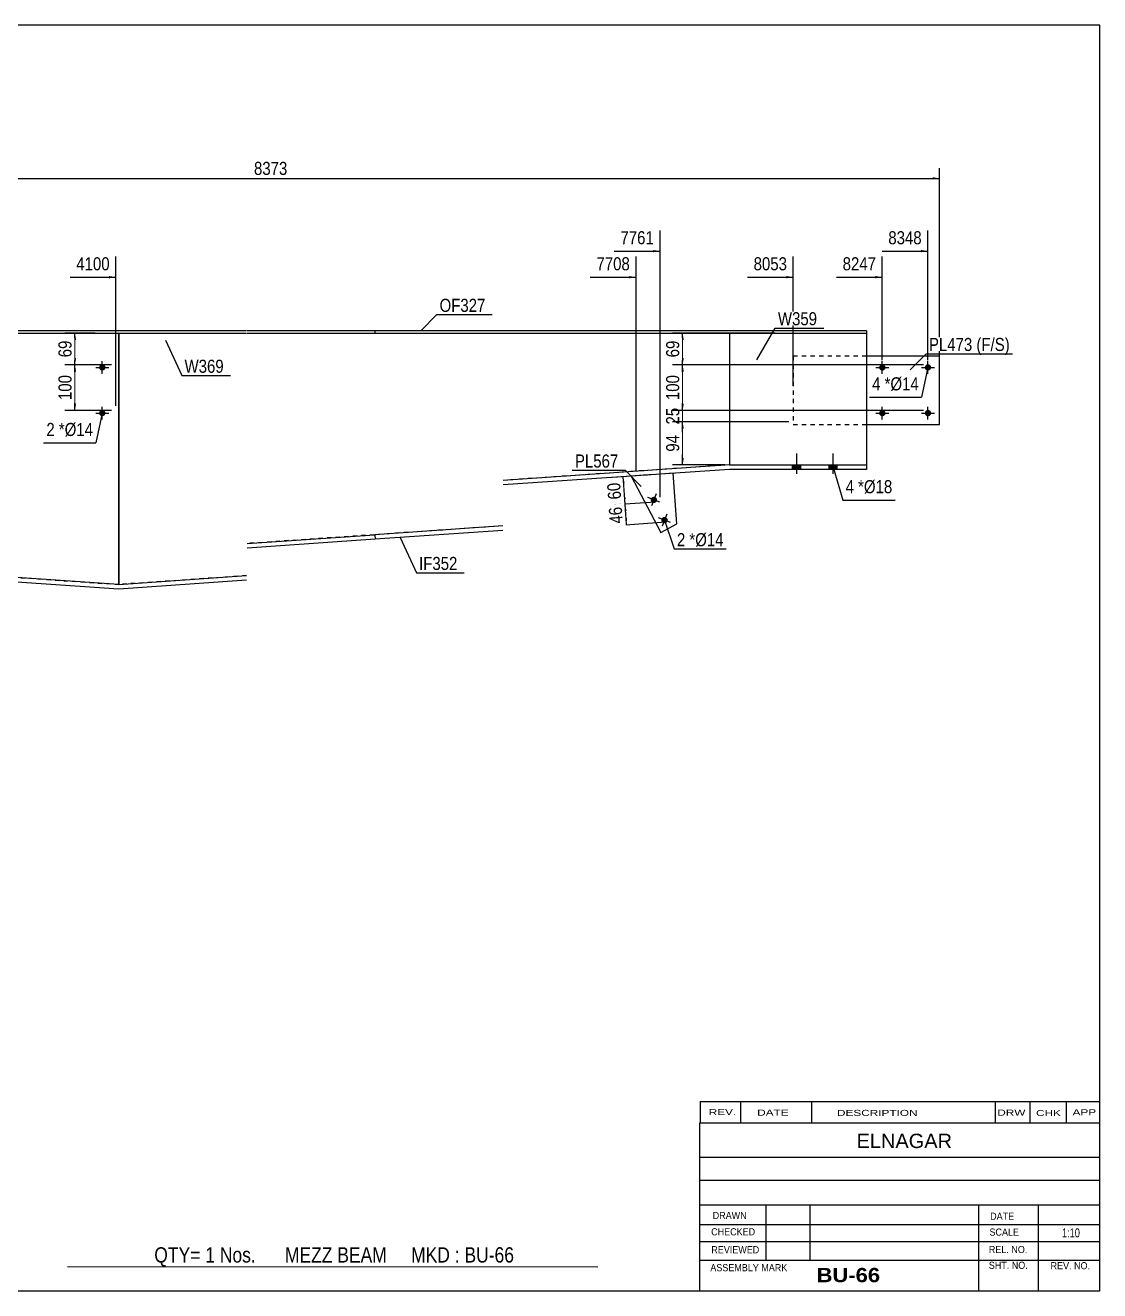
# Model space of a CAD drawing. Header units: millimetres. Extents: x -74 to 328, y -194 to 83.
# Drawn here: x 92.7 to 328.1, y -193.7 to 83.3 of the extents above; entities that cross this region are included whole.
import ezdxf

# ---------------------------------------------------------------- set-up
doc = ezdxf.new("R2010")
doc.units = ezdxf.units.MM
doc.linetypes.add('DXK_LINE_DOT1', pattern=[1.8814, 0.9407, -0.9407])
doc.styles.add('Arial', font='ARIAL.TTF', dxfattribs={"height": 0.2})
doc.styles.add('Arial Bold', font='ARIALBD.TTF', dxfattribs={"height": 0.2})
doc.styles.add('Arial Narrow', font='ARIALN.TTF', dxfattribs={"height": 0.2})

# ---------------------------------------------------------------- blocks, each defined once
blk = doc.blocks.new('Unknown-629102691-1211')
at = {"color": 5, "linetype": 'Continuous'}
for p, q in [((328.05, 83.31), (-71.95, 83.31)), ((-71.95, 83.31), (-71.95, -193.69)), ((328.05, -193.69), (328.05, 83.31)), ((-71.95, -193.69), (328.05, -193.69))]:
    blk.add_line(p, q, dxfattribs=at)
at = {"color": 174, "linetype": 'Continuous', "style": 'Arial'}
blk.add_text('Tekla structures', height=1.9102, rotation=90, dxfattribs=at).set_placement((-72.45, -193.19))
blk = doc.blocks.new('Part-629102691-1440 - 1232')
at = {"color": 2, "linetype": 'Continuous'}
for p, q in [((246.94, -12.9), (197.4, -16.31)), ((246.94, -12.9), (276.94, -12.9)), ((276.94, -12.9), (276.94, -13.9)), ((246.97, -13.9), (197.4, -17.31)), ((276.94, -13.9), (246.97, -13.9)), ((197.3, -26.27), (169.3, -28.2)), ((197.3, -27.27), (169.37, -29.2)), ((169.3, -28.2), (169.37, -29.2))]:
    blk.add_line(p, q, dxfattribs=at)
blk = doc.blocks.new('Bolt-629102691-1344 - 1232')
at = {"linetype": 'Continuous'}
for points in [[(108.88, 8.42, -1), (110.28, 8.42, -1)], [(108.88, -1.58, -1), (110.28, -1.58, -1)]]:
    blk.add_hatch(color=3, dxfattribs=at).paths.add_polyline_path(points)
at = {"color": 3, "linetype": 'Continuous'}
for p, q in [((108.18, 8.42), (110.98, 8.42)), ((109.58, 7.02), (109.58, 9.82)), ((108.18, -1.58), (110.98, -1.58)), ((109.58, -2.98), (109.58, -0.18))]:
    blk.add_line(p, q, dxfattribs=at)
blk = doc.blocks.new('Bolt-629102691-1271 - 1232')
at = {"linetype": 'Continuous'}
for points in [[(260.78, -13.9), (262.58, -13.9), (262.58, -12.9), (260.78, -12.9)], [(260.78, -13.9), (262.58, -13.9), (262.58, -12.9), (260.78, -12.9)], [(268.78, -13.9), (270.58, -13.9), (270.58, -12.9), (268.78, -12.9)], [(268.78, -13.9), (270.58, -13.9), (270.58, -12.9), (268.78, -12.9)]]:
    blk.add_hatch(color=3, dxfattribs=at).paths.add_polyline_path(points)
at = {"color": 3, "linetype": 'Continuous'}
for p, q in [((261.68, -14.9), (261.68, -10.4)), ((261.68, -14.9), (261.68, -10.4)), ((269.68, -14.9), (269.68, -10.4)), ((269.68, -14.9), (269.68, -10.4)), ((260.78, -13.9), (260.78, -12.9)), ((260.78, -13.9), (260.78, -12.9)), ((262.58, -13.9), (262.58, -12.9)), ((262.58, -13.9), (262.58, -12.9)), ((268.78, -13.9), (268.78, -12.9)), ((268.78, -13.9), (268.78, -12.9)), ((270.58, -13.9), (270.58, -12.9)), ((270.58, -13.9), (270.58, -12.9))]:
    blk.add_line(p, q, dxfattribs=at)
blk = doc.blocks.new('Bolt-629102691-1773 - 1232')
at = {"linetype": 'Continuous'}
blk.add_hatch(color=3, dxfattribs=at).paths.add_polyline_path([(231.05, -20.84, -1), (229.75, -20.33, -1)])
at = {"color": 3, "linetype": 'Continuous'}
for p, q in [((230.91, -19.28), (229.89, -21.89)), ((231.7, -21.1), (229.09, -20.08))]:
    blk.add_line(p, q, dxfattribs=at)
blk = doc.blocks.new('Bolt-629102691-1380 - 1232')
at = {"linetype": 'Continuous'}
for points in [[(279.74, 8.41, -1), (281.14, 8.41, -1)], [(289.74, 8.41, -1), (291.14, 8.41, -1)], [(279.74, -1.59, -1), (281.14, -1.59, -1)], [(289.74, -1.59, -1), (291.14, -1.59, -1)]]:
    blk.add_hatch(color=3, dxfattribs=at).paths.add_polyline_path(points)
at = {"color": 3, "linetype": 'Continuous'}
for p, q in [((279.04, 8.41), (281.84, 8.41)), ((280.44, 7.01), (280.44, 9.81)), ((289.04, 8.41), (291.84, 8.41)), ((290.44, 7.01), (290.44, 9.81)), ((279.04, -1.59), (281.84, -1.59)), ((280.44, -2.99), (280.44, -0.19)), ((289.04, -1.59), (291.84, -1.59)), ((290.44, -2.99), (290.44, -0.19))]:
    blk.add_line(p, q, dxfattribs=at)
blk = doc.blocks.new('Part-629102691-1418 - 1232')
at = {"color": 2, "linetype": 'Continuous'}
for p, q in [((246.94, 15.9), (246.94, -12.9)), ((276.94, 15.9), (276.94, -12.9))]:
    blk.add_line(p, q, dxfattribs=at)
at = {"color": 7, "linetype": 'DXK_LINE_DOT1'}
for p, q in [((246.94, 15.9), (276.94, 15.9)), ((246.94, -12.9), (276.94, -12.9))]:
    blk.add_line(p, q, dxfattribs=at)
blk = doc.blocks.new('Part-629102691-1462 - 1232')
at = {"color": 2, "linetype": 'Continuous'}
for p, q in [((30, -12.9), (0, -12.9)), ((0, -12.9), (0, -13.9)), ((80.38, -16.37), (30, -12.9)), ((29.97, -13.9), (0, -13.9)), ((80.38, -17.37), (29.97, -13.9)), ((141.3, -30.13), (169.3, -28.2)), ((169.37, -29.2), (141.3, -31.13)), ((169.3, -28.2), (169.37, -29.2)), ((113.2, -39.1), (80.48, -36.85)), ((113.2, -40.1), (80.48, -37.85)), ((113.2, -39.1), (141.2, -37.17)), ((141.2, -38.18), (113.2, -40.1))]:
    blk.add_line(p, q, dxfattribs=at)
blk = doc.blocks.new('Part-629102691-1484 - 1232')
at = {"color": 2, "linetype": 'Continuous'}
for p, q in [((113.2, -39.1), (113.2, 15.9)), ((246.94, 15.9), (246.94, -12.9))]:
    blk.add_line(p, q, dxfattribs=at)
at = {"color": 7, "linetype": 'DXK_LINE_DOT1'}
for p, q in [((113.2, 15.9), (141.2, 15.9)), ((141.3, 15.9), (197.3, 15.9)), ((197.4, 15.9), (246.94, 15.9)), ((246.94, -12.9), (197.4, -16.31)), ((197.3, -26.27), (141.3, -30.13)), ((141.2, -37.17), (113.2, -39.1))]:
    blk.add_line(p, q, dxfattribs=at)
blk = doc.blocks.new('Part-629102691-1506 - 1232')
at = {"color": 2, "linetype": 'Continuous'}
for p, q in [((30, 15.9), (30, -12.9)), ((113.2, 15.9), (113.2, -39.1))]:
    blk.add_line(p, q, dxfattribs=at)
at = {"color": 7, "linetype": 'DXK_LINE_DOT1'}
for p, q in [((30, 15.9), (80.38, 15.9)), ((80.48, 15.9), (113.2, 15.9)), ((30, -12.9), (80.38, -16.37)), ((80.48, -36.85), (113.2, -39.1))]:
    blk.add_line(p, q, dxfattribs=at)
blk = doc.blocks.new('Part-629102691-1528 - 1232')
at = {"color": 2, "linetype": 'Continuous'}
for p, q in [((169.3, 16.5), (169.3, 15.9)), ((169.3, 16.5), (197.3, 16.5)), ((169.3, 15.9), (197.3, 15.9)), ((197.4, 16.5), (276.94, 16.5)), ((197.4, 15.9), (276.94, 15.9)), ((276.94, 16.5), (276.94, 15.9))]:
    blk.add_line(p, q, dxfattribs=at)
blk = doc.blocks.new('Part-629102691-1550 - 1232')
at = {"color": 2, "linetype": 'Continuous'}
for p, q in [((0, 16.5), (0, 15.9)), ((0, 16.5), (80.38, 16.5)), ((0, 15.9), (80.38, 15.9)), ((80.48, 16.5), (141.2, 16.5)), ((80.48, 15.9), (141.2, 15.9)), ((141.3, 16.5), (169.3, 16.5)), ((141.3, 15.9), (169.3, 15.9)), ((169.3, 16.5), (169.3, 15.9))]:
    blk.add_line(p, q, dxfattribs=at)
blk = doc.blocks.new('Part-629102691-1572 - 1232')
at = {"color": 7, "linetype": 'DXK_LINE_DOT1'}
for p, q in [((260.94, 10.91), (260.94, -4.09)), ((276.94, 10.91), (260.94, 10.91)), ((260.94, -4.09), (276.94, -4.09))]:
    blk.add_line(p, q, dxfattribs=at)
at = {"color": 2, "linetype": 'Continuous'}
for p, q in [((292.94, 10.91), (276.94, 10.91)), ((292.94, -4.09), (292.94, 10.91)), ((276.94, -4.09), (292.94, -4.09))]:
    blk.add_line(p, q, dxfattribs=at)
blk = doc.blocks.new('Part-629102691-1770 - 1232')
at = {"color": 7, "linetype": 'DXK_LINE_DOT1'}
blk.add_line((234.66, -14.75), (225.4, -15.39), dxfattribs=at)
at = {"color": 2, "linetype": 'Continuous'}
for p, q in [((225.4, -15.39), (231.89, -27.71)), ((235.43, -25.85), (234.66, -14.75)), ((231.89, -27.71), (235.43, -25.85))]:
    blk.add_line(p, q, dxfattribs=at)
blk = doc.blocks.new('Bolt-629102691-1774 - 1232')
at = {"linetype": 'Continuous'}
blk.add_hatch(color=3, dxfattribs=at).paths.add_polyline_path([(233.38, -25.27, -1), (232.07, -24.76, -1)])
at = {"color": 3, "linetype": 'Continuous'}
for p, q in [((234.03, -25.52), (231.42, -24.5)), ((233.23, -23.71), (232.22, -26.32))]:
    blk.add_line(p, q, dxfattribs=at)
blk = doc.blocks.new('StraightDimension-629102691-1643 - 1232')
at = {"linetype": 'Continuous'}
for points in [[(236.95, 0.5), (236.7, -1), (236.45, 0.5)], [(236.45, -5), (236.7, -3.5), (236.95, -5)]]:
    blk.add_hatch(color=7, dxfattribs=at).paths.add_polyline_path(points)
at = {"color": 7, "linetype": 'Continuous'}
for p, q in [((289.44, -1), (234.45, -1)), ((236.7, -3.5), (236.7, -1)), ((259.94, -3.5), (234.45, -3.5))]:
    blk.add_line(p, q, dxfattribs=at)
at = {"color": 0}
blk.add_wipeout([(236.55, 0.18), (232.35, 0.18), (232.35, -4.68), (236.55, -4.68)], dxfattribs=at)
at = {"color": 3, "style": 'Arial Narrow'}
blk.add_text('25', height=2.863, rotation=90.0002, dxfattribs=at).set_placement((235.95, -4.08))
blk = doc.blocks.new('StraightDimension-629102691-1609 - 1232')
at = {"linetype": 'Continuous'}
for points in [[(236.45, 14.4), (236.7, 15.9), (236.95, 14.4)], [(236.95, 10.5), (236.7, 9), (236.45, 10.5)]]:
    blk.add_hatch(color=7, dxfattribs=at).paths.add_polyline_path(points)
at = {"color": 7, "linetype": 'Continuous'}
for p, q in [((256.98, 15.9), (234.45, 15.9)), ((236.7, 9), (236.7, 15.9)), ((289.44, 9), (234.45, 9))]:
    blk.add_line(p, q, dxfattribs=at)
at = {"color": 0}
blk.add_wipeout([(236.55, 14.88), (232.35, 14.88), (232.35, 10.02), (236.55, 10.02)], dxfattribs=at)
at = {"color": 3, "style": 'Arial Narrow'}
blk.add_text('69', height=2.863, rotation=90.0002, dxfattribs=at).set_placement((235.95, 10.62))
blk = doc.blocks.new('StraightDimension-629102691-1678 - 1232')
at = {"linetype": 'Continuous'}
for points in [[(103.35, 7.51), (103.6, 9.01), (103.85, 7.51)], [(103.85, 0.51), (103.6, -0.99), (103.35, 0.51)]]:
    blk.add_hatch(color=7, dxfattribs=at).paths.add_polyline_path(points)
at = {"color": 7, "linetype": 'Continuous'}
for p, q in [((111.58, 9.01), (101.35, 9.01)), ((103.6, -0.99), (103.6, 9.01)), ((111.58, -0.99), (101.35, -0.99))]:
    blk.add_line(p, q, dxfattribs=at)
at = {"color": 0}
blk.add_wipeout([(103.45, 7.35), (99.25, 7.35), (99.25, 0.67), (103.45, 0.67)], dxfattribs=at)
at = {"color": 3, "style": 'Arial Narrow'}
blk.add_text('100', height=2.863, rotation=90.0002, dxfattribs=at).set_placement((102.85, 1.27))
blk = doc.blocks.new('StraightDimension-629102691-1700 - 1232')
at = {"linetype": 'Continuous'}
blk.add_hatch(color=7, dxfattribs=at).paths.add_polyline_path([(288.94, 34.12), (290.44, 33.87), (288.94, 33.62)])
at = {"color": 7, "linetype": 'Continuous'}
for p, q in [((290.44, 10), (290.44, 38.37)), ((280.38, 33.87), (290.44, 33.87))]:
    blk.add_line(p, q, dxfattribs=at)
at = {"color": 0}
blk.add_wipeout([(289.67, 34.77), (289.67, 38.97), (281.15, 38.97), (281.15, 34.77)], dxfattribs=at)
at = {"color": 3, "style": 'Arial Narrow'}
blk.add_text('8348', height=2.863, dxfattribs=at).set_placement((281.75, 35.37))
blk = doc.blocks.new('StraightDimension-629102691-1710 - 1232')
at = {"linetype": 'Continuous'}
blk.add_hatch(color=7, dxfattribs=at).paths.add_polyline_path([(278.94, 28.42), (280.44, 28.17), (278.94, 27.92)])
at = {"color": 7, "linetype": 'Continuous'}
for p, q in [((280.44, 10), (280.44, 32.67)), ((270.38, 28.17), (280.44, 28.17))]:
    blk.add_line(p, q, dxfattribs=at)
at = {"color": 0}
blk.add_wipeout([(279.67, 29.07), (279.67, 33.27), (271.15, 33.27), (271.15, 29.07)], dxfattribs=at)
at = {"color": 3, "style": 'Arial Narrow'}
blk.add_text('8247', height=2.863, dxfattribs=at).set_placement((271.75, 29.67))
blk = doc.blocks.new('StraightDimension-629102691-1588 - 1232')
at = {"linetype": 'Continuous'}
for points in [[(223.52, -17.02), (223.66, -15.5), (224.01, -16.98)], [(224.22, -20.01), (224.08, -21.52), (223.72, -20.04)]]:
    blk.add_hatch(color=7, dxfattribs=at).paths.add_polyline_path(points)
at = {"color": 7, "linetype": 'Continuous'}
for p, q in [((230.35, -15.04), (221.42, -15.66)), ((224.08, -21.52), (223.66, -15.5)), ((230.77, -21.06), (221.83, -21.67))]:
    blk.add_line(p, q, dxfattribs=at)
at = {"color": 0}
blk.add_wipeout([(223.55, -16.1), (219.36, -16.39), (219.7, -21.23), (223.89, -20.95)], dxfattribs=at)
at = {"color": 3, "style": 'Arial Narrow'}
blk.add_text('60', height=2.863, rotation=93.9364, dxfattribs=at).set_placement((223.25, -20.39))
blk = doc.blocks.new('StraightDimension-629102691-1587 - 1232')
at = {"linetype": 'Continuous'}
for points in [[(223.93, -23.03), (224.08, -21.52), (224.43, -23)], [(224.54, -24.57), (224.39, -26.08), (224.04, -24.6)]]:
    blk.add_hatch(color=7, dxfattribs=at).paths.add_polyline_path(points)
at = {"color": 7, "linetype": 'Continuous'}
for p, q in [((230.77, -21.06), (221.83, -21.67)), ((224.39, -26.08), (224.08, -21.52)), ((233.1, -25.49), (222.15, -26.24))]:
    blk.add_line(p, q, dxfattribs=at)
at = {"color": 0}
blk.add_wipeout([(223.92, -21.39), (219.73, -21.68), (220.06, -26.52), (224.25, -26.24)], dxfattribs=at)
at = {"color": 3, "style": 'Arial Narrow'}
blk.add_text('46', height=2.863, rotation=93.9364, dxfattribs=at).set_placement((223.61, -25.68))
blk = doc.blocks.new('StraightDimension-629102691-1654 - 1232')
at = {"linetype": 'Continuous'}
for points in [[(236.45, 7.5), (236.7, 9), (236.95, 7.5)], [(236.95, 0.5), (236.7, -1), (236.45, 0.5)]]:
    blk.add_hatch(color=7, dxfattribs=at).paths.add_polyline_path(points)
at = {"color": 7, "linetype": 'Continuous'}
for p, q in [((289.44, 9), (234.45, 9)), ((236.7, -1), (236.7, 9)), ((289.44, -1), (234.45, -1))]:
    blk.add_line(p, q, dxfattribs=at)
at = {"color": 0}
blk.add_wipeout([(236.55, 7.34), (232.35, 7.34), (232.35, 0.66), (236.55, 0.66)], dxfattribs=at)
at = {"color": 3, "style": 'Arial Narrow'}
blk.add_text('100', height=2.863, rotation=90.0002, dxfattribs=at).set_placement((235.95, 1.26))
blk = doc.blocks.new('StraightDimension-629102691-1590 - 1232')
at = {"linetype": 'Continuous'}
for points in [[(1.5, 49.55), (0, 49.8), (1.5, 50.05)], [(291.44, 50.05), (292.94, 49.8), (291.44, 49.55)]]:
    blk.add_hatch(color=7, dxfattribs=at).paths.add_polyline_path(points)
at = {"color": 7, "linetype": 'Continuous'}
for p, q in [((0, 17.5), (0, 52.05)), ((292.94, 2.51), (292.94, 52.05)), ((0, 49.8), (292.94, 49.8))]:
    blk.add_line(p, q, dxfattribs=at)
at = {"color": 0}
blk.add_wipeout([(150.73, 49.95), (150.73, 54.15), (142.21, 54.15), (142.21, 49.95)], dxfattribs=at)
at = {"color": 3, "style": 'Arial Narrow'}
blk.add_text('8373', height=2.863, dxfattribs=at).set_placement((142.81, 50.55))
blk = doc.blocks.new('StraightDimension-629102691-1630 - 1232')
at = {"linetype": 'Continuous'}
for points in [[(236.45, -5), (236.7, -3.5), (236.95, -5)], [(236.95, -11.4), (236.7, -12.9), (236.45, -11.4)]]:
    blk.add_hatch(color=7, dxfattribs=at).paths.add_polyline_path(points)
at = {"color": 7, "linetype": 'Continuous'}
for p, q in [((259.94, -3.5), (234.45, -3.5)), ((236.7, -12.9), (236.7, -3.5)), ((245.94, -12.9), (234.45, -12.9))]:
    blk.add_line(p, q, dxfattribs=at)
at = {"color": 0}
blk.add_wipeout([(236.55, -5.77), (232.35, -5.77), (232.35, -10.63), (236.55, -10.63)], dxfattribs=at)
at = {"color": 3, "style": 'Arial Narrow'}
blk.add_text('94', height=2.863, rotation=90.0002, dxfattribs=at).set_placement((235.95, -10.03))
blk = doc.blocks.new('StraightDimension-629102691-1667 - 1232')
at = {"linetype": 'Continuous'}
for points in [[(103.35, 14.4), (103.6, 15.9), (103.85, 14.4)], [(103.85, 10.51), (103.6, 9.01), (103.35, 10.51)]]:
    blk.add_hatch(color=7, dxfattribs=at).paths.add_polyline_path(points)
at = {"color": 7, "linetype": 'Continuous'}
for p, q in [((108, 15.9), (101.35, 15.9)), ((103.6, 9.01), (103.6, 15.9)), ((111.58, 9.01), (101.35, 9.01))]:
    blk.add_line(p, q, dxfattribs=at)
at = {"color": 0}
blk.add_wipeout([(103.45, 14.88), (99.25, 14.88), (99.25, 10.03), (103.45, 10.03)], dxfattribs=at)
at = {"color": 3, "style": 'Arial Narrow'}
blk.add_text('69', height=2.863, rotation=90.0002, dxfattribs=at).set_placement((102.85, 10.63))
blk = doc.blocks.new('StraightDimension-629102691-1680 - 1232')
at = {"linetype": 'Continuous'}
blk.add_hatch(color=7, dxfattribs=at).paths.add_polyline_path([(230.27, 34.12), (231.77, 33.87), (230.27, 33.62)])
at = {"color": 7, "linetype": 'Continuous'}
for p, q in [((231.77, -19.99), (231.77, 38.37)), ((221.7, 33.87), (231.77, 33.87))]:
    blk.add_line(p, q, dxfattribs=at)
at = {"color": 0}
blk.add_wipeout([(230.99, 34.77), (230.99, 38.97), (222.48, 38.97), (222.48, 34.77)], dxfattribs=at)
at = {"color": 3, "style": 'Arial Narrow'}
blk.add_text('7761', height=2.863, dxfattribs=at).set_placement((223.08, 35.37))
blk = doc.blocks.new('StraightDimension-629102691-1687 - 1232')
at = {"linetype": 'Continuous'}
blk.add_hatch(color=7, dxfattribs=at).paths.add_polyline_path([(259.44, 28.42), (260.94, 28.17), (259.44, 27.92)])
at = {"color": 7, "linetype": 'Continuous'}
for p, q in [((260.94, 4.41), (260.94, 32.67)), ((250.88, 28.17), (260.94, 28.17))]:
    blk.add_line(p, q, dxfattribs=at)
at = {"color": 0}
blk.add_wipeout([(260.17, 29.07), (260.17, 33.27), (251.65, 33.27), (251.65, 29.07)], dxfattribs=at)
at = {"color": 3, "style": 'Arial Narrow'}
blk.add_text('8053', height=2.863, dxfattribs=at).set_placement((252.25, 29.67))
blk = doc.blocks.new('StraightDimension-629102691-1720 - 1232')
at = {"linetype": 'Continuous'}
blk.add_hatch(color=7, dxfattribs=at).paths.add_polyline_path([(225.02, 28.42), (226.52, 28.17), (225.02, 27.92)])
at = {"color": 7, "linetype": 'Continuous'}
for p, q in [((226.52, -14.31), (226.52, 32.67)), ((216.45, 28.17), (226.52, 28.17))]:
    blk.add_line(p, q, dxfattribs=at)
at = {"color": 0}
blk.add_wipeout([(225.74, 29.07), (225.74, 33.27), (217.23, 33.27), (217.23, 29.07)], dxfattribs=at)
at = {"color": 3, "style": 'Arial Narrow'}
blk.add_text('7708', height=2.863, dxfattribs=at).set_placement((217.83, 29.67))
blk = doc.blocks.new('StraightDimension-629102691-1727 - 1232')
at = {"linetype": 'Continuous'}
blk.add_hatch(color=7, dxfattribs=at).paths.add_polyline_path([(111.08, 28.42), (112.58, 28.17), (111.08, 27.92)])
at = {"color": 7, "linetype": 'Continuous'}
for p, q in [((112.58, 0.01), (112.58, 32.67)), ((102.51, 28.17), (112.58, 28.17))]:
    blk.add_line(p, q, dxfattribs=at)
at = {"color": 0}
blk.add_wipeout([(111.8, 29.07), (111.8, 33.27), (103.29, 33.27), (103.29, 29.07)], dxfattribs=at)
at = {"color": 3, "style": 'Arial Narrow'}
blk.add_text('4100', height=2.863, dxfattribs=at).set_placement((103.89, 29.67))
blk = doc.blocks.new('CBS_CALLOFF-629102691-2068')
at = {"color": 7, "linetype": 'Continuous'}
blk.add_line((101.93, -188.43), (218.16, -188.44), dxfattribs=at)
at = {"color": 3, "linetype": 'Continuous', "style": 'Arial Narrow'}
blk.add_text('QTY= 1 Nos.      MEZZ BEAM     MKD : BU-66', height=3.3405, dxfattribs=at).set_placement((120.97, -187.53))
blk = doc.blocks.new('CBS_NAME_BLOG-629102691-2069')
at = {"color": 7, "linetype": 'Continuous'}
for p, q in [((240.46, -156.94), (327.98, -156.94)), ((240.46, -193.65), (240.46, -156.95)), ((240.46, -164.48), (327.98, -164.48)), ((240.54, -169.53), (328.05, -169.53)), ((240.46, -174.91), (327.98, -174.91)), ((254.99, -187.01), (254.99, -174.91)), ((264.67, -186.99), (264.67, -174.92)), ((301.59, -193.65), (301.59, -174.92)), ((314.64, -193.65), (314.64, -174.91)), ((240.47, -179.21), (328.05, -179.19)), ((240.46, -182.95), (327.98, -182.95)), ((240.46, -187), (327.98, -187)), ((240.46, -193.69), (328.05, -193.69))]:
    blk.add_line(p, q, dxfattribs=at)
at = {"color": 3, "linetype": 'Continuous', "style": 'Arial'}
blk.add_text('ELNAGAR', height=3.133, dxfattribs=at).set_placement((274.79, -162.47))
at = {"color": 3, "linetype": 'Continuous'}
for s, height, style, width, p in [('DRAWN', 1.566, 'Arial', 0.9, (243.29, -178.01)), ('DATE', 1.566, 'Arial', 0.9, (304.06, -178.18)), ('CHECKED', 1.566, 'Arial', 0.9, (242.95, -181.59)), ('1:10', 1.957, 'Arial Narrow', 0.9, (319.79, -182.01)), ('SCALE', 1.566, 'Arial', 0.9, (303.91, -181.65)), ('REVIEWED', 1.566, 'Arial', 0.9, (242.98, -185.51)), ('REL. NO.', 1.566, 'Arial', 0.9, (303.77, -185.46)), ('ASSEMBLY MARK', 1.5663, 'Arial', 0.9, (242.77, -189.44)), ('SHT. NO.', 1.566, 'Arial', 0.9, (303.76, -188.92)), ('REV. NO.', 1.566, 'Arial', 0.9, (317.29, -189.01)), ('BU-66', 3.131, 'Arial Bold', 1.1, (266.04, -191.84))]:
    blk.add_text(s, height=height, dxfattribs=dict(at, style=style, width=width)).set_placement(p)
blk = doc.blocks.new('CBS_REVISION-629102691-2070')
at = {"color": 7, "linetype": 'Continuous'}
for p, q in [((240.55, -152.31), (328.05, -152.31)), ((240.55, -152.31), (240.55, -156.94)), ((249.34, -152.31), (249.34, -156.94)), ((264.94, -152.31), (264.94, -156.88)), ((305.19, -152.31), (305.19, -156.94)), ((312.74, -152.31), (312.74, -156.94)), ((320.68, -152.31), (320.68, -156.94)), ((240.55, -156.94), (328.04, -156.94))]:
    blk.add_line(p, q, dxfattribs=at)
at = {"color": 7, "style": 'Arial Narrow', "width": 1.7}
for s, height, p in [('REV.', 1.326, (242.41, -155.27)), ('DATE', 1.326, (253.03, -155.38)), ('DESCRIPTION', 1.3257, (270.51, -155.44)), ('DRW', 1.326, (305.62, -155.38)), ('CHK', 1.326, (314.11, -155.47)), ('APP', 1.326, (322.11, -155.31))]:
    blk.add_text(s, height=height, dxfattribs=at).set_placement(p)
blk = doc.blocks.new('Mark-629102691-1376 - 1232')
at = {"color": 7, "linetype": 'Continuous'}
blk.add_line((277.61, 1.89), (289.03, 1.89), dxfattribs=at)
at = {"color": 0}
blk.add_wipeout([(280.04, 3.39), (280.04, 6.39), (278.21, 6.39), (278.21, 3.39)], dxfattribs=at)
blk.add_wipeout([(280.04, 3.39), (280.04, 6.39), (278.21, 6.39), (278.21, 3.39)], dxfattribs=at)
blk.add_wipeout([(282.21, 3.39), (282.21, 6.39), (280.94, 6.39), (280.94, 3.39)], dxfattribs=at)
blk.add_wipeout([(282.21, 3.39), (282.21, 6.39), (280.94, 6.39), (280.94, 3.39)], dxfattribs=at)
at = {"color": 3, "style": 'Arial Narrow'}
blk.add_text('4', height=2.86, dxfattribs=at).set_placement((278.21, 3.39))
at = {"color": 0}
blk.add_wipeout([(288.43, 3.39), (288.43, 6.39), (282.21, 6.39), (282.21, 3.39)], dxfattribs=at)
blk.add_wipeout([(288.43, 3.39), (288.43, 6.39), (282.21, 6.39), (282.21, 3.39)], dxfattribs=at)
at = {"color": 7, "linetype": 'Continuous'}
blk.add_line((290.44, 8.41), (289.03, 1.89), dxfattribs=at)
at = {"color": 3, "style": 'Arial Narrow'}
for s, height, p in [('*', 2.86, (280.94, 3.39)), ('Ø14', 2.863, (282.21, 3.39))]:
    blk.add_text(s, height=height, dxfattribs=at).set_placement(p)
blk = doc.blocks.new('Mark-629102691-1266 - 1232')
at = {"color": 7, "linetype": 'Continuous'}
blk.add_line((271.81, -20.62), (283.23, -20.62), dxfattribs=at)
at = {"color": 0}
blk.add_wipeout([(274.23, -19.12), (274.23, -16.12), (272.41, -16.12), (272.41, -19.12)], dxfattribs=at)
blk.add_wipeout([(274.23, -19.12), (274.23, -16.12), (272.41, -16.12), (272.41, -19.12)], dxfattribs=at)
at = {"color": 7, "linetype": 'Continuous'}
blk.add_line((269.68, -13.4), (271.81, -20.62), dxfattribs=at)
at = {"color": 0}
blk.add_wipeout([(276.41, -19.12), (276.41, -16.12), (275.13, -16.12), (275.13, -19.12)], dxfattribs=at)
blk.add_wipeout([(276.41, -19.12), (276.41, -16.12), (275.13, -16.12), (275.13, -19.12)], dxfattribs=at)
at = {"color": 3, "style": 'Arial Narrow'}
blk.add_text('4', height=2.86, dxfattribs=at).set_placement((272.41, -19.12))
at = {"color": 0}
blk.add_wipeout([(282.63, -19.12), (282.63, -16.12), (276.41, -16.12), (276.41, -19.12)], dxfattribs=at)
blk.add_wipeout([(282.63, -19.12), (282.63, -16.12), (276.41, -16.12), (276.41, -19.12)], dxfattribs=at)
at = {"color": 3, "style": 'Arial Narrow'}
for s, height, p in [('*', 2.86, (275.13, -19.12)), ('Ø18', 2.863, (276.41, -19.12))]:
    blk.add_text(s, height=height, dxfattribs=at).set_placement(p)
blk = doc.blocks.new('Mark-629102691-1340 - 1232')
at = {"color": 7, "linetype": 'Continuous'}
blk.add_line((96.74, -8.1), (108.16, -8.1), dxfattribs=at)
at = {"color": 0}
blk.add_wipeout([(99.17, -6.6), (99.17, -3.6), (97.34, -3.6), (97.34, -6.6)], dxfattribs=at)
blk.add_wipeout([(99.17, -6.6), (99.17, -3.6), (97.34, -3.6), (97.34, -6.6)], dxfattribs=at)
blk.add_wipeout([(101.35, -6.6), (101.35, -3.6), (100.07, -3.6), (100.07, -6.6)], dxfattribs=at)
blk.add_wipeout([(101.35, -6.6), (101.35, -3.6), (100.07, -3.6), (100.07, -6.6)], dxfattribs=at)
at = {"color": 3, "style": 'Arial Narrow'}
blk.add_text('2', height=2.86, dxfattribs=at).set_placement((97.34, -6.6))
at = {"color": 0}
blk.add_wipeout([(107.56, -6.6), (107.56, -3.6), (101.35, -3.6), (101.35, -6.6)], dxfattribs=at)
blk.add_wipeout([(107.56, -6.6), (107.56, -3.6), (101.35, -3.6), (101.35, -6.6)], dxfattribs=at)
at = {"color": 7, "linetype": 'Continuous'}
blk.add_line((109.58, -1.58), (108.16, -8.1), dxfattribs=at)
at = {"color": 3, "style": 'Arial Narrow'}
for s, height, p in [('*', 2.86, (100.07, -6.6)), ('Ø14', 2.863, (101.35, -6.6))]:
    blk.add_text(s, height=height, dxfattribs=at).set_placement(p)
blk = doc.blocks.new('Mark-629102691-1436 - 1232')
at = {"color": 0}
blk.add_wipeout([(187.38, -35.93), (187.38, -32.93), (178.97, -32.93), (178.97, -35.93)], dxfattribs=at)
blk.add_wipeout([(187.38, -35.93), (187.38, -32.93), (178.97, -32.93), (178.97, -35.93)], dxfattribs=at)
at = {"color": 7, "linetype": 'Continuous'}
for p, q in [((174.84, -28.79), (178.37, -36.53)), ((178.37, -36.53), (188.88, -36.53))]:
    blk.add_line(p, q, dxfattribs=at)
at = {"color": 3, "style": 'Arial Narrow'}
blk.add_text('IF352', height=2.863, dxfattribs=at).set_placement((178.97, -35.93))
blk = doc.blocks.new('Mark-629102691-1524 - 1232')
at = {"color": 0}
blk.add_wipeout([(193.51, 20.57), (193.51, 23.57), (183.46, 23.57), (183.46, 20.57)], dxfattribs=at)
blk.add_wipeout([(193.51, 20.57), (193.51, 23.57), (183.46, 23.57), (183.46, 20.57)], dxfattribs=at)
at = {"color": 7, "linetype": 'Continuous'}
for p, q in [((179.33, 16.43), (182.86, 19.97)), ((182.86, 19.97), (195.01, 19.97))]:
    blk.add_line(p, q, dxfattribs=at)
at = {"color": 3, "style": 'Arial Narrow'}
blk.add_text('OF327', height=2.863, dxfattribs=at).set_placement((183.46, 20.57))
blk = doc.blocks.new('Mark-629102691-1414 - 1232')
at = {"color": 0}
blk.add_wipeout([(266.16, 17.64), (266.16, 20.64), (257.57, 20.64), (257.57, 17.64)], dxfattribs=at)
blk.add_wipeout([(266.16, 17.64), (266.16, 20.64), (257.57, 20.64), (257.57, 17.64)], dxfattribs=at)
at = {"color": 7, "linetype": 'Continuous'}
for p, q in [((252.97, 10.11), (256.97, 17.04)), ((256.97, 17.04), (267.66, 17.04))]:
    blk.add_line(p, q, dxfattribs=at)
at = {"color": 3, "style": 'Arial Narrow'}
blk.add_text('W359', height=2.863, dxfattribs=at).set_placement((257.57, 17.64))
blk = doc.blocks.new('Mark-629102691-1783 - 1232')
at = {"color": 7, "linetype": 'Continuous'}
blk.add_line((227.65, -17.65), (224.11, -14.11), dxfattribs=at)
at = {"color": 0}
blk.add_wipeout([(222.61, -13.51), (222.61, -10.51), (213.11, -10.51), (213.11, -13.51)], dxfattribs=at)
blk.add_wipeout([(222.61, -13.51), (222.61, -10.51), (213.11, -10.51), (213.11, -13.51)], dxfattribs=at)
at = {"color": 7, "linetype": 'Continuous'}
blk.add_line((212.51, -14.11), (224.11, -14.11), dxfattribs=at)
at = {"color": 3, "style": 'Arial Narrow'}
blk.add_text('PL567', height=2.863, dxfattribs=at).set_placement((213.11, -13.51))
blk = doc.blocks.new('Mark-629102691-1480 - 1232')
at = {"color": 0}
blk.add_wipeout([(136.18, 7.24), (136.18, 10.24), (127.6, 10.24), (127.6, 7.24)], dxfattribs=at)
blk.add_wipeout([(136.18, 7.24), (136.18, 10.24), (127.6, 10.24), (127.6, 7.24)], dxfattribs=at)
at = {"color": 7, "linetype": 'Continuous'}
for p, q in [((123.46, 14.38), (127, 6.64)), ((127, 6.64), (137.68, 6.64))]:
    blk.add_line(p, q, dxfattribs=at)
at = {"color": 3, "style": 'Arial Narrow'}
blk.add_text('W369', height=2.863, dxfattribs=at).set_placement((127.6, 7.24))
blk = doc.blocks.new('Mark-629102691-1568 - 1232')
at = {"color": 0}
blk.add_wipeout([(300.15, 12.01), (300.15, 15.01), (290.65, 15.01), (290.65, 12.01)], dxfattribs=at)
blk.add_wipeout([(300.15, 12.01), (300.15, 15.01), (290.65, 15.01), (290.65, 12.01)], dxfattribs=at)
at = {"color": 7, "linetype": 'Continuous'}
blk.add_line((286.51, 7.88), (290.05, 11.41), dxfattribs=at)
at = {"color": 0}
blk.add_wipeout([(308.35, 12.01), (308.35, 15.01), (301.05, 15.01), (301.05, 12.01)], dxfattribs=at)
blk.add_wipeout([(308.35, 12.01), (308.35, 15.01), (301.05, 15.01), (301.05, 12.01)], dxfattribs=at)
at = {"color": 7, "linetype": 'Continuous'}
blk.add_line((290.05, 11.41), (308.95, 11.41), dxfattribs=at)
at = {"color": 3, "style": 'Arial Narrow'}
for s, p in [('PL473', (290.65, 12.01)), ('(F/', (301.05, 12.01)), ('S)', (305.06, 12.01))]:
    blk.add_text(s, height=2.863, dxfattribs=at).set_placement(p)
blk = doc.blocks.new('MarkSet-629102691-1793 - 1232')
at = {"color": 0}
blk.add_wipeout([(237.27, -30.73), (237.27, -27.73), (235.45, -27.73), (235.45, -30.73)], dxfattribs=at)
blk.add_wipeout([(237.27, -30.73), (237.27, -27.73), (235.45, -27.73), (235.45, -30.73)], dxfattribs=at)
at = {"color": 7, "linetype": 'Continuous'}
blk.add_line((232.72, -25.01), (234.85, -31.33), dxfattribs=at)
at = {"color": 0}
blk.add_wipeout([(239.45, -30.73), (239.45, -27.73), (238.17, -27.73), (238.17, -30.73)], dxfattribs=at)
blk.add_wipeout([(239.45, -30.73), (239.45, -27.73), (238.17, -27.73), (238.17, -30.73)], dxfattribs=at)
at = {"color": 3, "style": 'Arial Narrow'}
blk.add_text('2', height=2.86, dxfattribs=at).set_placement((235.45, -30.73))
at = {"color": 0}
blk.add_wipeout([(245.67, -30.73), (245.67, -27.73), (239.45, -27.73), (239.45, -30.73)], dxfattribs=at)
blk.add_wipeout([(245.67, -30.73), (245.67, -27.73), (239.45, -27.73), (239.45, -30.73)], dxfattribs=at)
at = {"color": 7, "linetype": 'Continuous'}
blk.add_line((234.85, -31.33), (246.27, -31.33), dxfattribs=at)
at = {"color": 3, "style": 'Arial Narrow'}
for s, height, p in [('*', 2.86, (238.17, -30.73)), ('Ø14', 2.863, (239.45, -30.73))]:
    blk.add_text(s, height=height, dxfattribs=at).set_placement(p)

msp = doc.modelspace()

# ---------------------------------------------------------------- block references
for name in ['Unknown-629102691-1211', 'Part-629102691-1550 - 1232', 'Part-629102691-1506 - 1232', 'Part-629102691-1484 - 1232', 'Part-629102691-1528 - 1232', 'Part-629102691-1418 - 1232', 'Bolt-629102691-1344 - 1232', 'Part-629102691-1572 - 1232', 'Bolt-629102691-1380 - 1232', 'Bolt-629102691-1271 - 1232', 'Part-629102691-1462 - 1232', 'Part-629102691-1440 - 1232', 'Part-629102691-1770 - 1232', 'Bolt-629102691-1773 - 1232', 'Bolt-629102691-1774 - 1232', 'CBS_REVISION-629102691-2070', 'CBS_NAME_BLOG-629102691-2069', 'CBS_CALLOFF-629102691-2068']:
    msp.add_blockref(name, (0, 0))

# ---------------------------------------------------------------- next in the draw order: block references
for name in ['StraightDimension-629102691-1609 - 1232', 'StraightDimension-629102691-1678 - 1232', 'StraightDimension-629102691-1643 - 1232', 'Mark-629102691-1266 - 1232', 'StraightDimension-629102691-1588 - 1232', 'Mark-629102691-1436 - 1232']:
    msp.add_blockref(name, (0, 0))

# ---------------------------------------------------------------- next in the draw order: block references
for name in ['StraightDimension-629102691-1700 - 1232', 'Mark-629102691-1340 - 1232', 'StraightDimension-629102691-1630 - 1232', 'StraightDimension-629102691-1587 - 1232']:
    msp.add_blockref(name, (0, 0))

# ---------------------------------------------------------------- next in the draw order: block references
for name in ['StraightDimension-629102691-1710 - 1232', 'MarkSet-629102691-1793 - 1232']:
    msp.add_blockref(name, (0, 0))

# ---------------------------------------------------------------- next in the draw order: block references
msp.add_blockref('StraightDimension-629102691-1654 - 1232', (0, 0))

# ---------------------------------------------------------------- next in the draw order: block references
msp.add_blockref('StraightDimension-629102691-1590 - 1232', (0, 0))

# ---------------------------------------------------------------- next in the draw order: block references
for name in ['StraightDimension-629102691-1680 - 1232', 'StraightDimension-629102691-1687 - 1232', 'Mark-629102691-1524 - 1232', 'StraightDimension-629102691-1667 - 1232', 'Mark-629102691-1480 - 1232', 'Mark-629102691-1376 - 1232']:
    msp.add_blockref(name, (0, 0))

# ---------------------------------------------------------------- next in the draw order: block references
for name in ['StraightDimension-629102691-1727 - 1232', 'StraightDimension-629102691-1720 - 1232', 'Mark-629102691-1414 - 1232', 'Mark-629102691-1568 - 1232']:
    msp.add_blockref(name, (0, 0))

# ---------------------------------------------------------------- next in the draw order: block references
msp.add_blockref('Mark-629102691-1783 - 1232', (0, 0))

doc.saveas('drawing.dxf')
